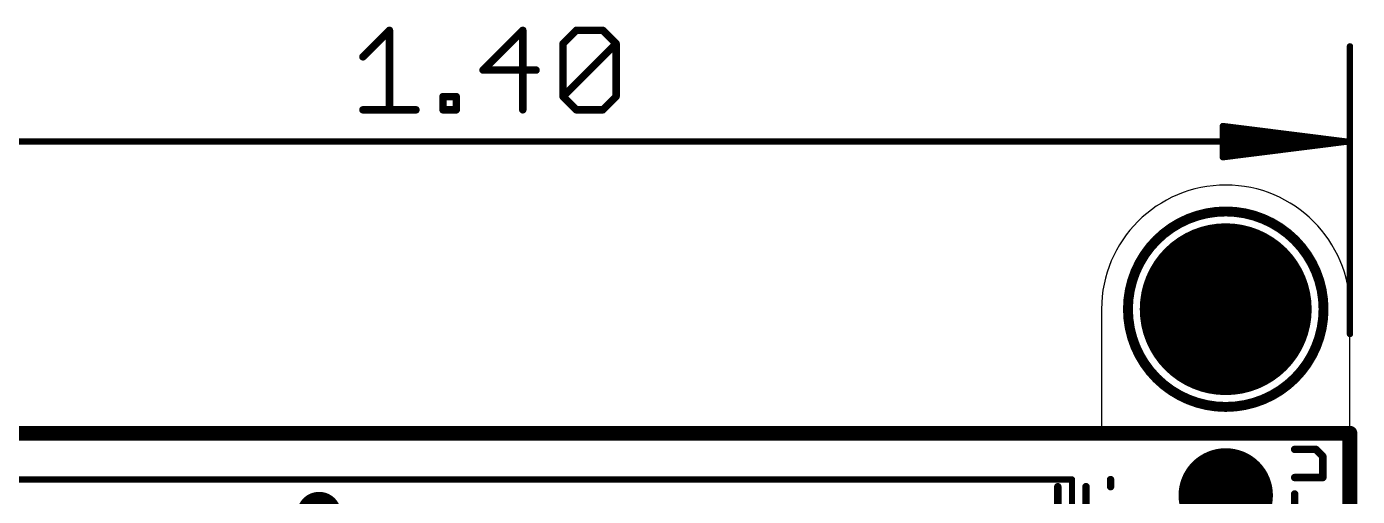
# Model space of a CAD drawing. Extents: x -7.4 to 35.7, y -10.5 to 36.3.
# Drawn here: x 8.5 to 35.71, y 26.65 to 36.26 of the extents above; entities that cross this region are included whole.
import ezdxf

# ---------------------------------------------------------------- set-up
doc = ezdxf.new("R2010")
doc.units = 0
for name, color, linetype in [('1', 12, 'CONTINUOUS'), ('16', 5, 'CONTINUOUS'), ('17', 110, 'CONTINUOUS'), ('18', 110, 'CONTINUOUS'), ('20', 53, 'CONTINUOUS'), ('21', 40, 'CONTINUOUS'), ('22', 6, 'CONTINUOUS'), ('23', 53, 'CONTINUOUS'), ('47', 253, 'CONTINUOUS'), ('51', 253, 'CONTINUOUS')]:
    doc.layers.add(name, color=color, linetype=linetype)

# ---------------------------------------------------------------- blocks, each defined once
blk = doc.blocks.new('RECT')
blk.add_solid([(-0.5, -0.5), (0.5, -0.5), (-0.5, 0.5), (0.5, 0.5)])
blk = doc.blocks.new('ROUNDP')
at = {"const_width": 0.5}
blk.add_lwpolyline([(0, -0.25, 1), (0, 0.25, 1), (0, -0.25)], format="xyb", dxfattribs=at)
blk = doc.blocks.new('ROUNDV')
at = {"const_width": 0.5}
blk.add_lwpolyline([(0, -0.25, 1), (0, 0.25, 1), (0, -0.25)], format="xyb", dxfattribs=at)

msp = doc.modelspace()

# ---------------------------------------------------------------- linework, layer by layer
at = {"layer": '1', "const_width": 0.3048}
for points in [[(0, 27.94), (35.56, 27.94)], [(35.56, 27.94), (35.56, 0)], [(32.192, 25.842), (33.02, 26.67)]]:
    msp.add_lwpolyline(points, dxfattribs=at)
at = {"layer": '1', "const_width": 0.1524}
for points in [[(35.6362, 27.94, 1), (35.4838, 27.94)], [(35.56, 27.8638, 1), (35.56, 28.0162)], [(33.0739, 26.6161, 1), (32.9661, 26.7239)]]:
    msp.add_lwpolyline(points, format="xyb", dxfattribs=at)
at = {"layer": '16'}
for points, const_width in [([(0, 27.94), (35.56, 27.94)], 0.3048), ([(35.56, 27.94), (35.56, 0)], 0.3048), ([(32.258, 25.908), (33.02, 26.67)], 0.4064)]:
    msp.add_lwpolyline(points, dxfattribs=dict(at, const_width=const_width))
for points, const_width in [([(35.6362, 27.94, 1), (35.4838, 27.94)], 0.1524), ([(35.56, 27.8638, 1), (35.56, 28.0162)], 0.1524), ([(33.0918, 26.5982, 1), (32.9482, 26.7418)], 0.2032)]:
    msp.add_lwpolyline(points, format="xyb", dxfattribs=dict(at, const_width=const_width))
at = {"layer": '20'}
for p, q in [((30.48, 30.48), (30.48, 27.94)), ((35.56, -2.54), (35.56, 30.48)), ((30.48, 27.94), (5.08, 27.94))]:
    msp.add_line(p, q, dxfattribs=at)
for start, end in [(90, 180), (0, 90)]:
    msp.add_arc((33.02, 30.48), 2.54, start, end, dxfattribs=at)
at = {"layer": '21'}
for points, const_width in [([(33.02, 28.48, 1), (33.02, 32.48, 1), (33.02, 28.48)], 0.2032), ([(30.7032, 26.9926, 1), (30.627, 26.9926)], 0.0762), ([(29.6236, 26.8485, 1), (29.5474, 26.8485)], 0.0762), ([(30.1998, 26.8485, 1), (30.1236, 26.8485)], 0.0762), ([(30.627, 26.8485, 1), (30.7032, 26.8485)], 0.0762)]:
    msp.add_lwpolyline(points, format="xyb", dxfattribs=dict(at, const_width=const_width))
at = {"layer": '21', "const_width": 0.1524}
for points in [[(30.6651, 26.9926), (30.6651, 26.8485)], [(29.5855, 26.8485), (29.5855, 26.2723)], [(30.1617, 26.2723), (30.1617, 26.8485)]]:
    msp.add_lwpolyline(points, dxfattribs=at)
at = {"layer": '22'}
for points, const_width in [([(34.8619, 27.6116), (34.4297, 27.6116)], 0.1524), ([(35.0059, 27.4676), (34.8619, 27.6116)], 0.1524), ([(35.0059, 27.0354), (35.0059, 27.4676)], 0.1524), ([(29.877, 26.9955), (0.637, 26.9955)], 0.127), ([(29.877, 0.7955), (29.877, 26.9955)], 0.127), ([(34.4297, 27.0354), (35.0059, 27.0354)], 0.1524), ([(34.4297, 26.4117), (34.4297, 26.6998)], 0.1524)]:
    msp.add_lwpolyline(points, dxfattribs=dict(at, const_width=const_width))
for points, const_width in [([(34.4297, 27.6497, 1), (34.4297, 27.5735)], 0.0762), ([(34.8888, 27.6386, 1), (34.8349, 27.5847)], 0.0762), ([(34.8619, 27.5735, 1), (34.8619, 27.6497)], 0.0762), ([(35.044, 27.4676, 1), (34.9678, 27.4676)], 0.0762), ([(34.979, 27.4406, 1), (35.0329, 27.4945)], 0.0762), ([(29.9088, 26.9955, 1), (29.8453, 26.9955)], 0.0635), ([(29.877, 26.9638, 1), (29.877, 27.0272)], 0.0635), ([(34.4297, 27.0735, 1), (34.4297, 26.9973)], 0.0762), ([(34.9678, 27.0354, 1), (35.044, 27.0354)], 0.0762), ([(35.0059, 26.9973, 1), (35.0059, 27.0735)], 0.0762), ([(34.4678, 26.6998, 1), (34.3916, 26.6998)], 0.0762)]:
    msp.add_lwpolyline(points, format="xyb", dxfattribs=dict(at, const_width=const_width))
at = {"layer": '23'}
msp.add_point((33.02, 30.48), dxfattribs=at)
at = {"layer": '47'}
for points, const_width in [([(15.3748, 35.6444), (15.9171, 36.1867)], 0.1524), ([(15.9171, 36.1867), (15.9171, 34.5597)], 0.1524), ([(18.644, 36.1867), (17.8305, 35.3732)], 0.1524), ([(18.644, 34.5597), (18.644, 36.1867)], 0.1524), ([(19.4677, 35.9155), (19.7389, 36.1867)], 0.1524), ([(19.7389, 36.1867), (20.2812, 36.1867)], 0.1524), ([(20.2812, 36.1867), (20.5524, 35.9155)], 0.1524), ([(19.4677, 34.8309), (19.4677, 35.9155)], 0.1524), ([(19.4677, 34.8309), (20.5524, 35.9155)], 0.1524), ([(20.5524, 35.9155), (20.5524, 34.8309)], 0.1524), ([(35.56, 29.972), (35.56, 35.859)], 0.13), ([(17.8305, 35.3732), (18.9152, 35.3732)], 0.1524), ([(17.012, 34.5597), (17.012, 34.8309)], 0.1524), ([(17.012, 34.8309), (17.2831, 34.8309)], 0.1524), ([(17.2831, 34.8309), (17.2831, 34.5597)], 0.1524), ([(19.7389, 34.5597), (19.4677, 34.8309)], 0.1524), ([(20.5524, 34.8309), (20.2812, 34.5597)], 0.1524), ([(15.3748, 34.5597), (16.4595, 34.5597)], 0.1524), ([(17.2831, 34.5597), (17.012, 34.5597)], 0.1524), ([(20.2812, 34.5597), (19.7389, 34.5597)], 0.1524), ([(35.495, 33.909), (32.96, 34.2282)], 0.13), ([(32.96, 34.2282), (32.96, 33.5898)], 0.13), ([(35.495, 33.909), (32.96, 34.169)], 0.13), ([(35.495, 33.909), (32.96, 34.039)], 0.13), ([(0.065, 33.909), (35.495, 33.909)], 0.13), ([(32.96, 33.5898), (35.495, 33.909)], 0.13), ([(32.96, 33.779), (35.495, 33.909)], 0.13), ([(32.96, 33.649), (35.495, 33.909)], 0.13)]:
    msp.add_lwpolyline(points, dxfattribs=dict(at, const_width=const_width))
for points, const_width in [([(15.9552, 36.1867, 1), (15.879, 36.1867)], 0.0762), ([(15.9441, 36.1597, 1), (15.8902, 36.2136)], 0.0762), ([(18.6821, 36.1867, 1), (18.6059, 36.1867)], 0.0762), ([(18.671, 36.1597, 1), (18.6171, 36.2136)], 0.0762), ([(19.7389, 36.2248, 1), (19.7389, 36.1486)], 0.0762), ([(19.7658, 36.1597, 1), (19.7119, 36.2136)], 0.0762), ([(20.3081, 36.2136, 1), (20.2543, 36.1597)], 0.0762), ([(20.2812, 36.1486, 1), (20.2812, 36.2248)], 0.0762), ([(19.5058, 35.9155, 1), (19.4296, 35.9155)], 0.0762), ([(19.4408, 35.9425, 1), (19.4946, 35.8886)], 0.0762), ([(20.5905, 35.9155, 1), (20.5143, 35.9155)], 0.0762), ([(20.5793, 35.8886, 1), (20.5254, 35.9425)], 0.0762), ([(20.5254, 35.8886, 1), (20.5793, 35.9425)], 0.0762), ([(15.3479, 35.6713, 1), (15.4018, 35.6174)], 0.0762), ([(35.5925, 35.859, 1), (35.5275, 35.859)], 0.065), ([(17.8305, 35.4113, 1), (17.8305, 35.3351)], 0.0762), ([(17.8036, 35.4001, 1), (17.8575, 35.3463)], 0.0762), ([(18.9152, 35.3351, 1), (18.9152, 35.4113)], 0.0762), ([(17.0501, 34.8309, 1), (16.9739, 34.8309)], 0.0762), ([(17.012, 34.869, 1), (17.012, 34.7928)], 0.0762), ([(17.3212, 34.8309, 1), (17.245, 34.8309)], 0.0762), ([(17.2831, 34.7928, 1), (17.2831, 34.869)], 0.0762), ([(19.4946, 34.8578, 1), (19.4408, 34.8039)], 0.0762), ([(19.4408, 34.8578, 1), (19.4946, 34.8039)], 0.0762), ([(19.4296, 34.8309, 1), (19.5058, 34.8309)], 0.0762), ([(20.5143, 34.8309, 1), (20.5905, 34.8309)], 0.0762), ([(20.5793, 34.8039, 1), (20.5254, 34.8578)], 0.0762), ([(15.3748, 34.5978, 1), (15.3748, 34.5216)], 0.0762), ([(15.879, 34.5597, 1), (15.9552, 34.5597)], 0.0762), ([(16.4595, 34.5216, 1), (16.4595, 34.5978)], 0.0762), ([(17.012, 34.5978, 1), (17.012, 34.5216)], 0.0762), ([(16.9739, 34.5597, 1), (17.0501, 34.5597)], 0.0762), ([(17.245, 34.5597, 1), (17.3212, 34.5597)], 0.0762), ([(17.2831, 34.5216, 1), (17.2831, 34.5978)], 0.0762), ([(18.6059, 34.5597, 1), (18.6821, 34.5597)], 0.0762), ([(19.7389, 34.5978, 1), (19.7389, 34.5216)], 0.0762), ([(19.7119, 34.5328, 1), (19.7658, 34.5866)], 0.0762), ([(20.2543, 34.5866, 1), (20.3081, 34.5328)], 0.0762), ([(20.2812, 34.5216, 1), (20.2812, 34.5978)], 0.0762), ([(32.9641, 34.2605, 1), (32.9559, 34.196)], 0.065), ([(32.9925, 34.2282, 1), (32.9275, 34.2282)], 0.065), ([(32.9633, 34.2013, 1), (32.9567, 34.1367)], 0.065), ([(32.9617, 34.0715, 1), (32.9583, 34.0065)], 0.065), ([(32.9583, 33.8115, 1), (32.9617, 33.7465)], 0.065), ([(35.4991, 33.8768, 1), (35.4909, 33.9412)], 0.065), ([(35.4909, 33.8768, 1), (35.4991, 33.9412)], 0.065), ([(35.4983, 33.8767, 1), (35.4917, 33.9413)], 0.065), ([(35.4917, 33.8767, 1), (35.4983, 33.9413)], 0.065), ([(35.4933, 33.8765, 1), (35.4967, 33.9415)], 0.065), ([(35.4967, 33.8765, 1), (35.4933, 33.9415)], 0.065), ([(35.495, 33.8765, 1), (35.495, 33.9415)], 0.065), ([(32.9567, 33.6813, 1), (32.9633, 33.6167)], 0.065), ([(32.9559, 33.622, 1), (32.9641, 33.5575)], 0.065), ([(32.9275, 33.5898, 1), (32.9925, 33.5898)], 0.065), ([(35.5275, 29.972, 1), (35.5925, 29.972)], 0.065)]:
    msp.add_lwpolyline(points, format="xyb", dxfattribs=dict(at, const_width=const_width))
at = {"layer": '51', "const_width": 0.2032}
msp.add_lwpolyline([(33.655, 27.94), (32.385, 27.94)], dxfattribs=at)
at = {"layer": '51', "const_width": 0.1016}
for points in [[(32.385, 27.9908, 1), (32.385, 27.8892)], [(33.655, 27.8892, 1), (33.655, 27.9908)]]:
    msp.add_lwpolyline(points, format="xyb", dxfattribs=at)

# ---------------------------------------------------------------- block references
at = {"layer": '17'}
for p, xscale, yscale in [((33.02, 30.48), 3.516, 3.516), ((33.02, 30.48), 3.516, 3.516), ((33.02, 26.67), 1.9304, 1.9304), ((33.02, 26.67), 1.9304, 1.9304)]:
    msp.add_blockref('ROUNDP', p, dxfattribs=dict(at, xscale=xscale, yscale=yscale))
at = {"layer": '18', "xscale": 0.9064, "yscale": 0.9064}
msp.add_blockref('ROUNDV', (14.478, 26.289), dxfattribs=at)
msp.add_blockref('ROUNDV', (14.478, 26.289), dxfattribs=at)
at = {"layer": '51', "xscale": 0.508, "yscale": 0.508, "rotation": 270}
msp.add_blockref('RECT', (33.02, 26.67), dxfattribs=at)

doc.saveas('drawing.dxf')
